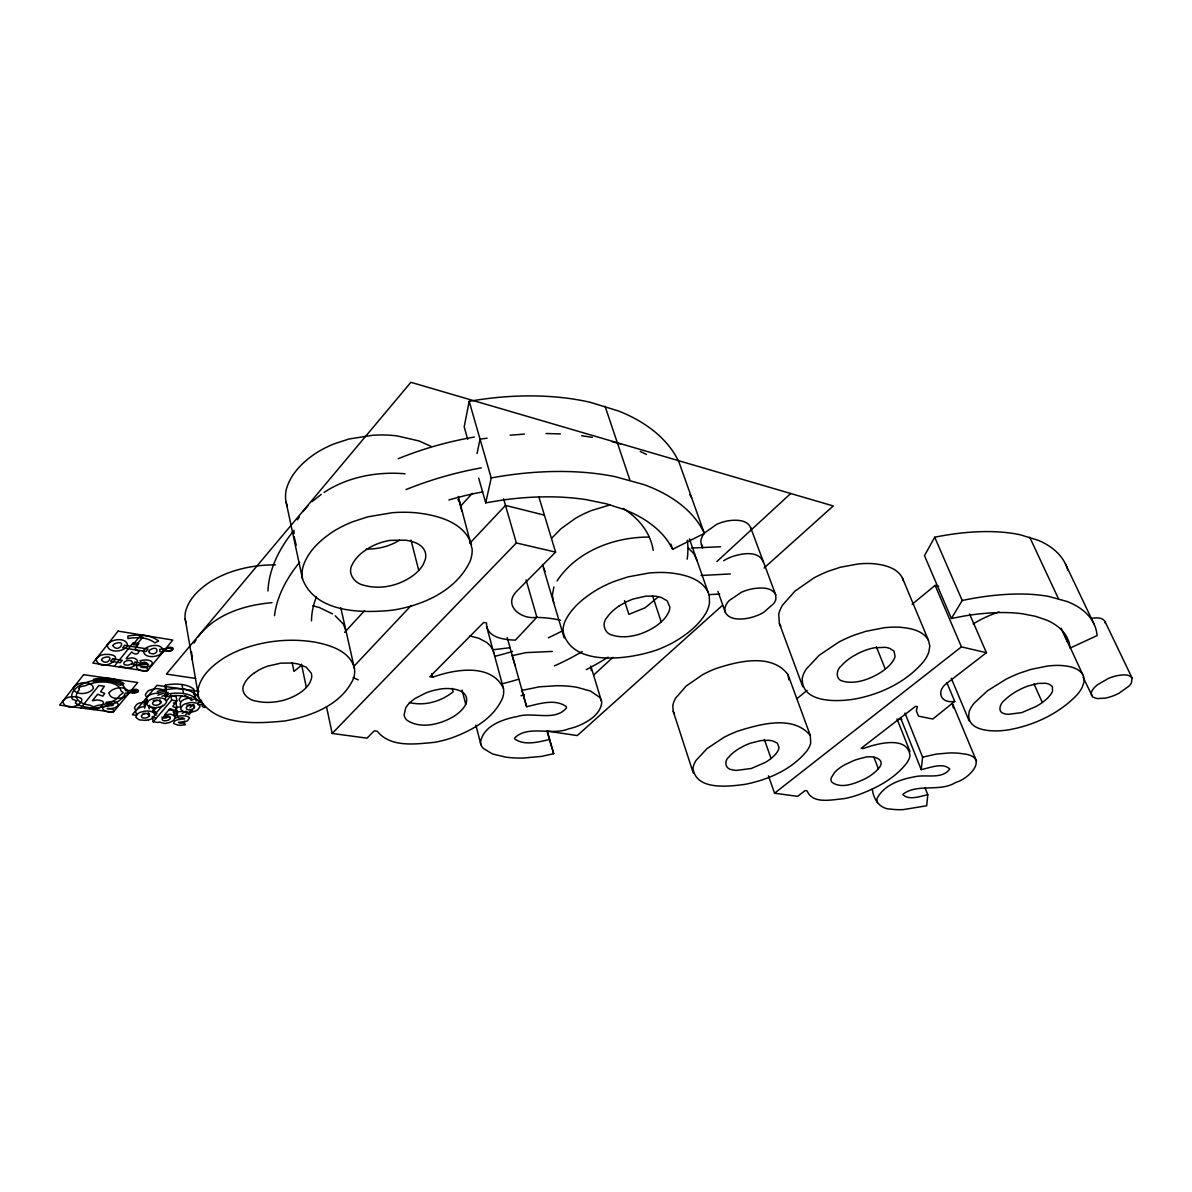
<?xml version="1.0" encoding="UTF-8"?>
<svg xmlns="http://www.w3.org/2000/svg" width="1192" height="1192" viewBox="0 0 1192 1192"><rect width="100%" height="100%" fill="white"/><g stroke="black" fill="none" stroke-linecap="round" stroke-linejoin="round"><path stroke-width="1.5" d="M591.217 670.575L591.262 667.46M953.347 707.959L952.319 703.384M925.126 788.001L927.808 794.766L926.676 805.762L903.119 809.636A72.205 28.623 -21.2 0 1 890.841 809.13C879.711 809.055 873.438 799.355 872.246 788.94M877.461 802.648A32.691 12.903 -20.7 0 1 877.178 798.193C884.241 785.007 900.228 779.344 914.219 776.886C925.454 773.891 942.082 779.941 949.786 768.959C942.455 762.18 929.834 767.931 921.192 769.615L922.608 757.173L904.966 713.084M553.893 586.926L552.358 595.195L553.669 602.556M478.692 478.111L485.71 502.845L502.19 500.118A197.976 106.028 -14.9 0 1 542.181 496.885L549.944 496.84A191.763 102.974 -15 0 1 586.494 499.701L606.415 503.829L624.295 509.58A191.689 102.884 -15 0 1 648.552 522.32L652.575 525.314A198.14 106.177 -14.9 0 1 668.34 541.898L672.675 549.274L704.353 533.405L679.172 462.63A217.361 124.862 -14.7 0 0 664.853 441.263L660.994 437.315A224.513 128.781 -14.5 0 0 647.405 426.214A217.004 124.713 -14.7 0 0 618.678 411.046L590.442 402.345A217.063 124.773 -14.7 0 0 550.197 396.563A224.23 128.483 -14.6 0 0 523.869 395.953L514.914 396.236A217.629 125.086 -14.6 0 0 469.186 401.346L464.18 426.87L467.681 439.237M477.053 453.541L480.048 439.133L487.126 438.209M485.71 502.845L491.223 477.962L469.186 401.346M188.783 714.529L187.487 712.324M173.958 714.246L174.404 712.503A7.748 3.904 -8.9 0 0 172.78 710.432L168.594 709.612M465.729 704.308C471.615 688.678 448.55 686.979 438.209 689.468A31.677 15.764 -13.9 0 0 426.08 692.85L415.487 698.259A35.209 17.508 -14 0 0 409.467 703.071A35.134 17.463 -13.9 0 0 405.608 708.182L404.118 714.842A31.633 15.72 -13.9 0 0 407.172 720.385C420.761 729.176 439.282 724.527 452.483 717.197A38.934 19.4 -13.8 0 0 458.86 712.667L460.633 711.058A40.409 20.145 -13.7 0 0 464.776 706.037L465.729 704.308L462.064 690.064M557.022 580.936C576.66 551.091 614.431 536.862 649.193 537.085M1067.764 570.014A175.924 81.414 -22 0 0 1062.117 558.318A181.363 83.932 -21.9 0 0 1055.084 550.57A175.403 81.19 -22 0 0 1038.247 540.319L1020.263 534.791A175.433 81.235 -22 0 0 993.145 531.677A181.229 83.768 -21.9 0 0 974.654 531.93L968.262 532.377A175.865 81.443 -22 0 0 934.707 537.22L924.485 555.666L951.395 618.484L963.613 616.13A159.296 68.6 -21.6 0 1 992.4 612.837L997.838 612.613A154.29 66.558 -21.7 0 1 1022.647 613.805L1035.535 616.324L1046.576 620.063A154.275 66.514 -21.7 0 1 1060.314 628.765L1062.37 630.866A159.385 68.689 -21.6 0 1 1069.149 642.667L1070.252 648.001L1097.102 635.589A179.471 77.525 -21.7 0 0 1090.635 618.32A185.028 79.924 -21.7 0 0 1083.722 611.004A178.934 77.316 -21.8 0 0 1066.974 601.468L1048.93 596.492A178.964 77.346 -21.7 0 0 1021.559 594.018A184.879 79.76 -21.7 0 0 1002.83 594.629L996.333 595.18A179.411 77.554 -21.7 0 0 962.212 600.5L951.395 618.484M131.701 690.749C130.658 696.426 143.83 690.481 135.814 689.363A3.829 1.967 -8.1 0 0 133.727 689.602L133.102 689.81A3.308 1.699 -8.1 0 0 131.701 690.749L138.257 691.688M193.998 643.099L196.039 640M198.095 636.915C215.126 614.238 244.703 604.955 271.985 602.69M153.187 712.429C156.793 707.422 148.583 707.899 147.018 704.651A9.312 4.723 -8.6 0 1 146.899 703.474L148.925 700.568A8.776 4.455 -8.6 0 1 149.909 699.898A9.491 4.813 -8.6 0 1 151.801 698.959L156.182 697.901A10.564 5.364 -8.6 0 1 159.922 697.856L162.529 698.288A10.266 5.215 -8.6 0 1 165.092 699.406L166.418 701A9.298 4.723 -8.6 0 1 166.507 702.192L164.451 705.068A8.597 4.366 -8.6 0 1 163.483 705.738A9.119 4.634 -8.6 0 1 161.605 706.647L155.422 707.78L148.613 706.647M164.794 699.525L165.807 697.424L164.377 694.876M297.464 519.801L299.341 517.045M303.066 511.517L308.475 505.244M193.864 704.874L190.601 706.916A21.59 10.951 -8.9 0 1 189.975 707.765M175.611 700.673L176.788 707.854L174.762 710.492L170.009 708.584L164.6 714.887L170.784 714.157L174.896 716.198A8.582 4.306 -8.9 0 1 175.135 717.405L175.06 717.837A10.803 5.424 -8.9 0 1 173.645 720.043A10.072 5.036 -8.9 0 1 172.095 721.235L169.458 722.471A7.405 3.71 -8.9 0 1 167.178 723.037C163.915 724.647 159.996 720.981 157.865 722.456L153.157 721.831L152.323 716.452M878.325 768.751C887.891 758.455 870.711 754.73 863.276 757.829A25.598 10.564 -20.3 0 0 853.636 760.615L844.472 764.921A28.384 11.696 -20.3 0 0 834.4 772.684L831.271 777.825A25.553 10.534 -20.3 0 0 831.718 782.041C841.224 789.506 855.32 783.278 864.945 778.883A31.409 12.993 -20.2 0 0 870.875 775.292L872.633 774.01A32.586 13.485 -20.2 0 0 877.118 770.092L878.325 768.751L873.721 756.786M80.847 707.899L98.876 685.475L104.374 686.249L100.62 691.777L104.732 693.461L102.78 696.188L97.684 694.206L92.41 700.732L97.297 699.928L101.722 700.792A8.061 4.083 -7.5 0 1 103.555 702.937L101.737 706.543L97.953 708.614A7.763 3.919 -7.5 0 1 93.05 709.389L86.599 707.586L85.824 708.555M114.328 666.253L133.266 642.712L138.823 643.606L134.86 649.417L138.972 651.249C138.212 655.481 133.385 654.274 131.805 651.95C120.005 664.883 129.958 654.885 135.724 658.982A8.195 4.306 -7.7 0 1 137.527 661.277L135.575 665.062L131.671 667.222A7.897 4.142 -7.7 0 1 126.68 667.997L120.169 666L119.364 667.013M133.504 693.044L136.499 689.423M152.919 711.505L156.376 707.437M165.584 696.575L167.878 693.863M155.929 713.278L162.842 705.143M166.299 701.075L170.918 695.666L176.118 696.396M153.157 721.831L171.648 700.181L170.769 694.772M175.969 695.502L176.863 700.911L172.944 706.051A4.768 2.414 -9 0 0 173.183 706.796L176.788 707.854M189.081 714.589L192.657 710.477M551.628 538.277L561.074 528.667L575.378 518.386A71.46 39.574 -17.7 0 1 591.545 510.504L610.185 504.857M344.607 632.386L364.648 610.572M461.066 505.632L472.33 493.354M526.059 579.819L536.877 617.203L515.421 640.134C504.142 639.746 486.157 637.794 486.515 622.939L483.728 622.403L429.835 676.758L432.711 677.235C454.435 669.263 491.625 662.856 503.456 688.425A66.707 33.272 -13.9 0 1 502.517 698.11C493.503 718.806 471.883 730.517 451.649 737.937A57.171 28.265 -13.9 0 1 434.305 742.363C415.576 744.032 390.514 747.891 377.298 731.247L374.273 730.815L367.002 738.161L332.181 733.452L326.519 706.796M353.845 666.388L411.18 605.521M469.797 543.284L505.483 505.408L544.401 515.123M657.82 597.341L645.036 607.816L628.869 614.342L624.474 600.634M332.181 733.452L516.36 542.956L555.591 552.12L538.873 496.87M555.591 552.12L516.076 591.917C502.875 606.192 522.29 620.227 536.877 617.203M148.627 713.591L147.748 714.321M312.021 501.743L321.274 494.322M301.71 665.091L293.962 671.409L292.204 662.782M593.705 675.03L612.852 657.388M716.839 561.581L790.713 493.503M722.546 605.253L577.256 735.583L547.903 731.188M764.057 568.018L833.253 505.959L410.882 382.304L166.403 674.091L195.756 678.471M797.031 698.631L807.103 690.362M912.118 604.255L935.139 585.376L938.685 586.315M946.91 682.718L954.717 701.373L932.814 719.029L918.525 716.168L916.32 710.804L917.378 706.662L915.56 706.305L861.205 748.293L863.097 748.606C876.329 743.733 907.961 734.942 910.032 755.937A53.878 22.246 -20.3 0 1 906.471 763.387C894.298 778.838 876.15 788.344 857.972 794.945A46.22 18.983 -20.2 0 1 844.204 798.64C832.612 799.474 812.586 804.764 807.118 790.847L805.107 790.579L797.642 796.345L774.532 793.231L768.453 775.813M774.532 793.231L961.437 646.869L986.425 652.709L969.543 613.895M169.13 716.586L165.658 718.076L162.619 717.659A4.112 2.056 -8.9 0 1 161.903 717.018M986.425 652.709L947.268 682.942C935.735 690.853 940.264 703.906 954.717 701.373M203.296 704.621L203.072 704.785A3.472 1.758 -9.5 0 0 202.565 705.277A3.382 1.713 -9.5 0 0 202.416 705.932M173.302 711.967L175.611 710.953A5.424 2.727 -9.1 0 1 176.952 710.73M324.12 492.37C347.766 476.86 377.089 471.391 405.027 473.775M253.777 673.301L258.783 670.098A36.52 18.863 -10.8 0 1 267.559 666.179L280.94 663.139L291.608 663.035A40.945 21.098 -10.7 0 1 298.611 664.168L306.284 667.222L311.246 673.137A36.639 18.938 -10.7 0 1 311.514 678.382L310.188 682.062A43.15 22.305 -10.6 0 1 306.344 687.471A40.573 20.964 -10.6 0 1 300.429 692.522C289.745 699.734 276.559 703.146 263.715 702.252A40.811 21.113 -10.8 0 1 256.772 701.254C248.741 700.36 239.354 692.775 244.211 684.074A42.867 22.097 -10.9 0 1 253.747 673.331M618.842 606.207L624.236 602.973A35.134 18.193 -17.9 0 1 633.175 599.04L645.945 596.119L655.421 596.223A39.381 20.368 -17.8 0 1 661.277 597.52L667.192 600.842L669.83 607.101A35.253 18.297 -17.8 0 1 668.503 612.569L666.239 616.368A41.497 21.56 -17.7 0 1 661.217 621.941A38.978 20.234 -17.8 0 1 654.468 627.096C644.023 633.667 631.477 637.809 619.035 636.543A39.366 20.413 -17.9 0 1 613.18 635.381C604.657 634.084 601.096 623.55 607.16 617.247A41.198 21.277 -18 0 1 618.797 606.236M973.193 623.893L979.824 620.093A58.944 25.986 -23.1 0 1 993.547 613.865L999.015 611.913M399.633 540.17C389.695 546.308 377.953 549.378 366.287 548.946M165.316 685.132L166.791 696.5L165.316 685.132A27.297 13.917 -8.8 0 1 193.909 689.289L195.458 698.259L191.986 700.047A24.078 12.173 -8.9 0 0 166.791 696.486M167.565 715.662L163.677 716.258M553.684 753.687L549.423 739.562C538.471 741.945 524.912 745.924 514.899 739.1L514.646 738.027C527.981 724.602 551.583 735.837 568.569 728.893A34.553 16.673 -16.3 0 0 578.671 725.719C588.356 721.488 599.814 714.693 601.677 703.414A38.487 18.595 -16.2 0 0 599.561 697.231L590.562 691.077L576.958 687.292A92.887 44.253 -15.5 0 0 557.364 685.698L539.305 686.815L521.887 690.436L526.64 706.707C539.022 703.876 555.174 698.363 566.364 706.692L566.483 707.869C555.189 721.831 532.839 711.564 517.507 716.466C502.875 719.163 482.879 725.898 480.48 742.646A39.843 19.027 -15.4 0 0 483.326 748.427L492.579 753.985L505.587 757.114A87.821 42.554 -16 0 0 522.99 758.067L541.66 756.399L553.684 753.687L547.173 730.622M148.538 719.923L150.132 719.417A8.761 4.396 -8.5 0 0 151.935 718.553A8.269 4.157 -8.5 0 0 152.859 717.912L154.811 715.17A8.955 4.5 -8.5 0 0 154.722 714.038L153.425 712.533A9.864 4.947 -8.5 0 0 150.952 711.475L148.449 711.073A10.162 5.096 -8.5 0 0 144.843 711.147L140.641 712.16A9.119 4.574 -8.5 0 0 138.823 713.054A8.433 4.232 -8.5 0 0 137.899 713.695L135.963 716.452A8.925 4.485 -8.5 0 0 136.082 717.569L139.196 719.849L145.975 720.4M922.608 757.173L936.167 754.104L949.458 752.942A76.273 30.009 -20.7 0 1 963.091 753.836C989.479 756.488 970.258 778.302 955.835 782.399C939.788 792.486 917.84 783.055 903.163 794.096L903.029 794.915C909.705 800.577 920.135 796.226 927.808 794.766M157.448 700.285L153.217 700.434M184.313 721.13L184.894 724.676L181.422 725.213A11.845 5.93 -9.2 0 1 177.906 725.094L174.33 723.887A5.379 2.697 -9.2 0 1 173.689 723.112L174.449 721.16L177.072 719.879A5.438 2.712 -9.2 0 1 178.413 719.655L184.596 718.761L182.808 717.942A5.051 2.518 -9.2 0 0 181.08 717.986C175.671 719.998 177.399 710.328 176.073 707.497A7.733 3.904 -9.1 0 1 177.876 707.109L180.856 706.886M176.803 711.952L182.57 711.356M492.46 649.834L510.191 647.688M190.586 705.143L186.786 705.113M145.379 713.367L143.025 713.516M1090.844 618.424C1095.433 617.784 1101.944 616.845 1104.909 621.33L1132.087 678.024L1131.431 682.897A19.892 7.882 -23.7 0 1 1128.794 686.264L1119.124 693.148A19.892 7.882 -23.7 0 1 1113.388 695.77L1111.391 696.486A24.123 9.581 -23.7 0 1 1105.386 698.11L1097.176 698.601L1092.677 696.992L1083.051 677.175M190.094 709.776L190.914 709.642A3.978 2.012 -9.2 0 0 191.689 709.419A4.276 2.16 -9.2 0 0 192.717 708.972A4.992 2.533 -9.2 0 0 194.013 707.988A5.289 2.682 -9.2 0 0 194.505 707.124A4.53 2.295 -9.2 0 0 194.46 706.275A3.859 1.952 -9.3 0 0 192.776 705.247A5.036 2.548 -9.2 0 0 192.121 705.143A3.829 1.937 -9.3 0 0 190.645 705.143M510.131 435.199L524.405 434.082M145.052 706.528L143.263 706.737A8.582 4.321 -8.4 0 0 138.481 708.316L135.516 711.192L136.708 714.529M197.768 704.606L203.31 704.189M197.857 700.509L201.552 700.24M198.17 702.297L201.865 702.028M708.748 594.659L719.61 594.033M701.03 575.483L730.338 573.948M691.449 548.067L720.564 546.741M546.04 433.501L560.344 433.918M898.902 719.357L901.867 719.298M191.942 698.05C187.651 697.782 178.547 699.883 180.513 705.619M158.283 693.252C153.962 692.954 144.619 695.145 146.81 700.956M275.471 564.904C258.738 564.755 241.901 567.541 226.316 573.695A74.232 40.901 -9.9 0 0 210.641 581.547C199.466 588.818 188.47 598.891 185.386 612.36A72.742 40.051 -9.9 0 0 185.967 622.611M552.432 651.428L525.94 652.62L512.217 655.63L515.138 665.628M176.043 703.355L173.361 702.952M581.651 435.721L592.335 437.33M135.992 715.2L132.357 714.723L157.001 685.311L199.019 691.39M171.648 700.181L176.863 700.911M611.973 441.591L620.6 443.99M560.508 620.317L556.888 619.497A90.875 46.279 -15.2 0 0 537.577 617.441M409.333 702.535C424.516 706.29 441.07 701.507 453.124 691.852L452.245 688.395M193.804 693.878L194.594 694.057A10.102 5.141 -9.1 0 1 196.561 694.847L198.319 696.739A9.104 4.649 -9.2 0 1 198.379 697.916M312.766 605.804L319.233 607.458L332.523 613.91M704.353 533.405A222.815 120.064 -15.1 0 0 690.198 512.977L686.339 509.237A230.13 123.819 -14.9 0 0 672.705 498.718A222.442 119.915 -15.1 0 0 643.71 484.548L615.057 476.651A222.502 119.975 -15 0 0 574.097 471.779A229.833 123.536 -15 0 0 547.202 471.689L538.054 472.136A223.083 120.273 -15 0 0 491.223 477.962M469.931 635.992L478.841 638.301L486.56 642.384A59.54 30.709 -13.8 0 1 493.92 653.395M195.354 698.527L199.094 701.194M640.223 451.41L646.526 454.48M431.117 446.389L419.018 440.951L396.996 435.885A89.34 53.789 -11.8 0 0 372.873 435.244L348.958 439.014L333.79 443.99A80.847 48.887 -11.9 0 0 316.208 452.975C303.006 461.706 290.58 473.79 286.289 489.465A79.283 47.904 -11.8 0 0 286.035 501.877L302.545 579.044C315.656 612.941 361.608 613.358 392.257 610.215C423.011 605.476 456.342 590.711 470.184 561.059A81.056 45.981 -12.7 0 0 472.151 549.11L458.294 496.453M335.22 615.787L343.415 624.161L346.127 631.417M194.698 693.774C186.623 687.635 175.567 688.008 166.046 689.661L166.06 691.971M180.588 701.865L179.307 700.33A9.104 4.649 -9.1 0 1 179.232 699.153L181.288 696.292A8.597 4.381 -9.1 0 1 182.257 695.621M164.094 690.719L163.647 690.362A10.236 5.245 -8.5 0 0 161.084 689.229L158.491 688.782A10.534 5.394 -8.5 0 0 154.751 688.827L150.386 689.885A9.461 4.843 -8.5 0 0 148.493 690.809A8.746 4.47 -8.5 0 0 147.525 691.494L145.499 694.4A9.283 4.753 -8.5 0 0 145.618 695.592L146.109 696.426M688.425 548.022L694.057 554.012L697.096 560.851M135.218 709.329L134.726 708.54A8.91 4.5 -8.4 0 1 134.607 707.407L136.529 704.651A8.404 4.247 -8.4 0 1 137.452 703.995A9.089 4.604 -8.4 0 1 139.27 703.116L143.457 702.103A10.132 5.126 -8.4 0 1 146.169 701.984M1082.738 674.478C1078.238 667.595 1069.254 666.194 1061.685 665.523A66.469 27.267 -22.7 0 0 1046.993 666.119L1030.916 669.412L1019.801 673.093A60.077 24.704 -22.8 0 0 1005.765 679.351L987.363 690.883L974.087 703.22A58.929 24.227 -22.8 0 0 969.349 711.028C963.926 733.378 997.704 732.35 1011.725 729.236C1036.027 724.408 1059.554 712.965 1076.883 695.025A58.84 24.123 -22.8 0 0 1082.291 687.218L1084.094 681.63L1083.707 676.683L1069.701 646.362M702.744 546.979L701.015 543.209A25.926 14.021 -20.1 0 1 701.328 538.844L701.909 537.279A24.212 13.097 -20.1 0 1 705.083 532.541L716.794 524.301A24.838 13.44 -20.1 0 1 721.458 522.483A26.85 14.513 -20.1 0 1 728.729 520.725C736.194 519.712 747.101 519.548 750.677 527.669L775.724 594.897L775.903 599.054A23.929 12.099 -20 0 1 773.846 603.465L763.759 612.301A23.929 12.084 -20 0 1 757.054 615.579L754.625 616.458A29.025 14.691 -20 0 1 747.101 618.395C739.74 619.512 729.087 620.019 725.272 612.152L717.912 591.351M184.894 724.676L183.598 722.754L181.72 723.112A4.381 2.19 -9.2 0 1 179.828 723.112L178.457 722.367L184.462 721.577A6.631 3.323 -9.2 0 0 185.922 721.339A4.664 2.339 -9.2 0 0 187.278 720.922L189.558 718.001A5.185 2.593 -9.2 0 0 188.947 717.212L187.338 716.437A11.101 5.543 -9.2 0 0 185.192 715.99A12.59 6.288 -9.2 0 0 182.331 715.811L179.351 716.034A7.748 3.874 -9.2 0 0 177.534 716.437M457.892 499.612L459.62 502.309L461.766 511.219M689.661 494.501L691.613 497.585M928.479 640.387C923.219 630.613 910.971 628.303 900.869 627.32A72.161 32.989 -21.1 0 0 883.913 627.782L865.824 631.313L853.606 635.351A65.292 29.934 -21.2 0 0 838.483 642.294L819.306 655.183L806.254 669.055A64.025 29.338 -21.2 0 0 802.291 677.846C800.86 703.414 837.499 701.969 854.962 699.004C881.037 694.116 906.769 681.809 923.934 661.143A63.876 29.189 -21.3 0 0 928.762 652.352L929.82 646.019L928.479 640.387L902.404 577.956C897.233 568.003 885.105 565.023 874.824 563.831A70.671 34.583 -21.4 0 0 858.091 563.965L840.33 567.258L828.38 571.221A63.936 31.364 -21.4 0 0 813.614 578.105L794.989 591.113L782.444 605.268A62.684 30.754 -21.4 0 0 778.719 614.327L779.404 623.58L802.782 686.726M1132.087 678.024C1129.018 673.659 1122.521 674.895 1117.962 675.521A22.827 9.059 -23.7 0 0 1112.106 677.056A21.113 8.389 -23.7 0 0 1108.158 678.546L1097.236 684.953A20.592 8.18 -23.7 0 0 1093.6 688.514L1092.751 689.661A22.052 8.761 -23.7 0 0 1091.321 692.865L1091.574 695.547M708.048 592.081C700.926 578.18 683.806 574.365 669.561 572.831A80.922 41.839 -17.7 0 0 649.089 573.024L628.02 576.868L614.208 581.428A73.159 37.965 -17.8 0 0 597.594 589.355C584.78 597.043 572.294 606.847 565.41 620.406A71.773 37.235 -17.8 0 0 562.907 630.702C570.61 668.429 631.82 659.161 658.029 649.506A70.149 36.252 -17.9 0 0 673.54 642.324C686.145 635.083 698.229 625.83 705.843 613.224A71.594 37.056 -17.9 0 0 709.508 602.973L709.24 595.523L689.423 538.844M810.337 735.538C793.187 714.544 759.647 724.259 737.446 731.247A59.6 26.09 -19 0 0 723.797 737.431L706.916 748.695L695.904 760.6A58.393 25.553 -19 0 0 692.999 768.05C695.696 790.847 728.729 786.482 745.238 784.321C768.408 779.687 791.89 769.481 807.029 750.736A58.423 25.524 -19.1 0 0 810.694 743.257L810.337 735.538L787.972 674.568C771.686 652.873 737.952 661.307 715.9 668.563A58.438 27.401 -19 0 0 702.565 674.717L686.13 686.1L675.521 698.274A57.246 26.85 -19 0 0 672.795 705.992L673.227 711.341L693.327 773.176M779.404 623.58L780.82 626.232M542.39 564.367L545.131 571.4M1065.469 563.98L1093.854 623.699M1029.724 537.234L1058.421 598.667M1062.802 631.492L1067.406 641.4M1061.103 628.258L1070.252 648.001M1033.986 683.88L1042.3 702.49A32.005 13.172 -22.8 0 1 1036.012 706.528L1021.723 712.622L1007.881 714.366A32.348 13.291 -22.8 0 1 1004.007 713.591C996.855 711.877 1000.386 702.967 1004.782 700.032A33.883 13.857 -22.8 0 1 1016.195 691.524L1020.993 688.961A28.876 11.845 -22.8 0 1 1028.473 685.847L1038.426 683.388L1045.19 683.269A32.363 13.276 -22.7 0 1 1049.034 684.133L1052.372 686.488L1052.566 691.137A28.966 11.905 -22.8 0 1 1050.107 695.279L1047.44 698.199A34.076 14.021 -22.7 0 1 1042.3 702.49M673.227 711.341L674.27 713.74M934.707 537.22L962.212 600.5M935.139 585.376L961.437 646.869M775.724 594.897C771.954 586.866 760.958 587.626 753.567 588.625A27.476 13.902 -20 0 0 746.147 590.457A25.419 12.874 -20 0 0 741.364 592.305L729.28 600.5A24.779 12.546 -20 0 0 725.958 605.134L725.332 606.654A26.537 13.425 -20 0 0 724.93 610.87L725.272 612.152M951.261 678.263L969.245 721.086M953.034 704.785L976.516 761.122M876.329 646.69L885.298 669.144A34.777 15.943 -21.2 0 1 878.772 673.629C869.43 679.008 858.612 683.061 847.676 682.137A35.134 16.092 -21.3 0 1 843.027 681.213C835.249 679.812 836.039 669.904 841.328 665.836A36.773 16.762 -21.3 0 1 846.439 660.919A36.788 16.777 -21.3 0 1 852.995 656.285L858.031 653.469A31.35 14.334 -21.3 0 1 866.122 650.027A26.835 12.293 -21.3 0 1 874.466 647.792L885.045 647.331A35.149 16.062 -21.2 0 1 889.679 648.359L893.985 651.1L895.073 656.39A31.469 14.423 -21.2 0 1 893.002 661.053L890.454 664.331A37.012 16.986 -21.2 0 1 885.298 669.144M900.452 717.524L921.192 769.615M896.995 718.836L910.003 751.616M296.197 545.146L294.126 536.728M902.404 577.956L903.417 580.817M701.373 544.55L702.595 548.007M764.34 739.383L771.06 758.499A31.782 13.917 -19 0 1 765.309 762.418L751.347 768.467L736.567 770.39A31.99 14.006 -19.1 0 1 732.052 769.749C725.302 769.272 723.753 760.898 728.878 756.95A33.659 14.676 -19.1 0 1 738.966 748.68L743.48 746.177A28.653 12.516 -19.1 0 1 750.826 743.078L761.092 740.56L768.542 740.307A32.11 14.021 -19 0 1 773.042 741.037L777.422 743.197L779.017 747.578A28.712 12.561 -19 0 1 777.542 751.526L775.456 754.327A33.778 14.811 -19 0 1 771.06 758.499M670.887 544.088L672.675 549.274M471.51 544.64C464.344 522.17 437.732 515.317 416.902 512.873A91.695 51.882 -12.5 0 0 392.228 512.724L367.717 516.851L352.132 521.962A82.993 47.158 -12.6 0 0 334.013 531.021C320.633 539.648 307.7 551.345 302.947 567.005A81.399 46.22 -12.5 0 0 302.545 579.044M605.074 406.278L629.927 480.182M652.501 595.583L661.217 621.941M763.372 562.252C758.723 549.81 741.066 553.535 731.277 556.932A24.376 12.769 -20 0 0 723.738 560.672M1104.909 621.33L1105.267 623.148M590.845 666.075L601.483 701.209M543.418 568.003L564.174 637.914M503.575 498.837L516.36 542.956M787.972 674.568L788.881 679.798M286.035 501.877L287.346 506.406M546.89 730.607L549.423 739.562M507.181 637.497L526.64 706.707M486.545 626.262L503.456 688.425M354.426 668.414C350.165 650.951 329.931 644.991 314.39 642.041C289.701 638.078 263.954 640.745 240.62 649.729A76.079 39.321 -10.7 0 0 224.528 657.641C213.249 664.808 201.85 674.493 198.379 687.933A74.545 38.502 -10.6 0 0 198.87 697.812C215.29 726.42 256.235 723.812 284.799 720.951C311.455 716.258 341.895 704.755 353.592 678.263A74.455 38.457 -10.8 0 0 354.426 668.414L340.823 607.816M475.876 725.183L480.957 744.732M411.017 540.05L418.75 570.476A44.208 25.121 -12.5 0 1 411.896 576.392C400.274 584.408 385.716 588.461 371.636 586.837A44.611 25.36 -12.7 0 1 364.305 585.361C354.769 583.752 346.678 573.263 352.549 564.025A46.622 26.388 -12.8 0 1 363.873 551.3L369.595 547.56A39.783 22.573 -12.7 0 1 379.414 543.105A34.091 19.385 -12.7 0 1 390.305 540.363L405.548 540.185A44.625 25.27 -12.6 0 1 412.909 541.838C418.496 543.448 424.233 547.188 425.514 553.237A39.977 22.723 -12.6 0 1 425.231 559.614L423.428 564.039A47.084 26.76 -12.4 0 1 418.75 570.476M431.817 673.674L432.711 677.235M750.677 527.669L751.094 530.514M301.516 664.212L306.344 687.471M185.177 618.678L198.11 694.027M193.402 704.412L194.013 707.988M182.004 684.521L183.508 693.55M159.922 699.734L160.503 703.355A5.081 2.578 -8.6 0 1 159.206 704.353A4.366 2.22 -8.6 0 1 158.163 704.8A4.053 2.056 -8.6 0 1 157.389 705.023L156.554 705.157A3.934 1.997 -8.6 0 1 154.99 705.157A5.111 2.593 -8.6 0 1 154.319 705.068A3.934 1.997 -8.6 0 1 153.276 704.725L152.487 703.206A5.394 2.742 -8.6 0 1 153.932 701.492A4.589 2.339 -8.6 0 1 155.288 700.836A3.904 1.982 -8.6 0 1 156.495 700.524A4.023 2.041 -8.6 0 1 157.15 700.434A3.934 1.997 -8.6 0 1 158.491 700.464A5.126 2.593 -8.6 0 1 159.162 700.553M170.292 717.584L170.277 718.195A5.141 2.578 -8.9 0 1 168.877 719.804L168.594 719.983A4.098 2.056 -8.9 0 1 167.625 720.415L166.09 720.758A3.77 1.892 -8.9 0 1 164.615 720.758A4.694 2.354 -8.9 0 1 163.989 720.683A3.71 1.863 -8.9 0 1 162.797 720.221A4.112 2.056 -8.9 0 1 162.246 719.521A4.44 2.22 -8.9 0 1 162.186 719.119A4.798 2.399 -8.9 0 1 162.261 718.702A4.574 2.295 -8.9 0 1 163.587 717.301A4.798 2.399 -8.9 0 1 164.228 716.958A4.44 2.22 -8.9 0 1 164.928 716.69M148.493 712.682L149.045 716.288A4.902 2.458 -8.5 0 1 148.106 717.077L147.167 717.554A3.889 1.952 -8.5 0 1 146.065 717.882L145.26 718.016A3.785 1.907 -8.5 0 1 143.755 718.031A4.902 2.458 -8.5 0 1 143.114 717.942A3.785 1.892 -8.5 0 1 142.116 717.614L141.326 716.183A5.2 2.607 -8.5 0 1 142.697 714.544A4.425 2.22 -8.5 0 1 144.008 713.919A3.74 1.877 -8.5 0 1 145.171 713.621A3.874 1.952 -8.5 0 1 145.796 713.531A3.77 1.892 -8.5 0 1 147.093 713.546A4.917 2.473 -8.5 0 1 147.734 713.65M191.525 651.8L192.344 659.742M294.022 530.291L294.066 533.509M267.976 591.008A209.792 117.77 -14.7 0 1 293.023 531.543M398.232 458.682A209.792 117.77 -14.7 0 1 474.356 437.032M687.322 540.17A211.878 115.937 -14.8 0 1 687.188 559.152M608.144 657.15A211.878 115.937 -14.8 0 1 586.24 669.68M524.54 694.712A211.878 115.937 -14.8 0 1 521.023 695.77M274.503 615.668A211.878 115.937 -14.8 0 1 299.609 562.296M406.025 489.554A211.878 115.937 -14.8 0 1 481.3 467.86M582.203 651.577A175.239 95.747 -14.8 0 1 554.384 665.896M518.639 679.231A175.239 95.747 -14.8 0 1 502.681 683.642M358.27 679.872A175.239 95.747 -14.8 0 1 353.13 677.563M311.514 620.853A175.239 95.747 -14.8 0 1 316.387 596.968M448.892 499.984A175.239 95.747 -14.8 0 1 482.715 491.909M623.252 508.433A175.239 95.747 -14.8 0 1 653.201 550.317M563.131 630.464A173.525 97.267 -14.7 0 1 548.365 637.765M512.62 651.383A173.525 97.267 -14.7 0 1 495.216 656.226M191.316 710.849A26.075 13.216 -8.9 0 1 185.49 714.485M178.368 717.152A26.075 13.216 -8.9 0 1 174.673 718.031M155.601 717.971A26.075 13.216 -8.9 0 1 152.457 716.988M144.649 708.182A26.075 13.216 -8.9 0 1 147.033 702.461M157.851 695.189A26.075 13.216 -8.9 0 1 168.132 692.358M194.177 697.32A26.075 13.216 -8.9 0 1 196.188 701.105M144.083 704.561A26.045 13.246 -8.8 0 1 146.482 698.825M157.284 691.554A26.045 13.246 -8.8 0 1 164.913 689.229M193.566 693.729A26.045 13.246 -8.8 0 1 194.52 694.936M195.19 696.202A26.045 13.246 -8.8 0 1 195.577 697.529M186.22 711.102A21.59 10.951 -8.9 0 1 182.182 713.323M177.414 715.066A21.59 10.951 -8.9 0 1 174.077 715.885M156.107 715.23A21.59 10.951 -8.9 0 1 154.483 714.574M149.194 708.823A21.59 10.951 -8.9 0 1 149.715 705.187M161.933 696.277A21.59 10.951 -8.9 0 1 167.521 694.817M184.73 695.517A21.59 10.951 -8.9 0 1 186.757 696.337M187.666 696.828A21.59 10.951 -8.9 0 1 191.331 700.434M176.833 711.49A21.575 10.966 -8.8 0 1 173.496 712.309M155.541 711.639A21.575 10.966 -8.8 0 1 152.487 710.208M166.776 694.191A27.371 13.857 -8.9 0 1 195.428 698.259M165.33 687.426A24.004 12.233 -8.8 0 1 166.269 687.248M202.342 705.843A3.472 1.758 -9.5 0 0 202.521 706.498A3.695 1.877 -9.5 0 0 202.983 706.916L203.191 707.035A3.382 1.713 -9.5 0 0 203.981 707.288A3.859 1.952 -9.5 0 0 204.92 707.392A3.367 1.699 -9.5 0 0 205.575 707.377M190.064 709.776A3.978 2.012 -9.2 0 1 188.5 709.776A5.021 2.533 -9.3 0 1 187.904 709.687A3.859 1.952 -9.2 0 1 186.921 709.344L186.175 707.854A5.304 2.682 -9.3 0 1 187.636 706.171A4.515 2.28 -9.3 0 1 188.977 705.515A3.829 1.937 -9.3 0 1 190.169 705.217M160.503 703.355A5.394 2.742 -8.6 0 0 160.98 702.461A4.604 2.339 -8.6 0 0 160.905 701.611M158.923 700.524A3.904 1.982 -8.6 0 1 160.696 701.581M164.928 716.69A4.112 2.056 -8.9 0 1 166.493 716.332A3.576 1.788 -8.9 0 1 167.744 716.317L168.579 716.422A3.576 1.788 -8.9 0 1 169.547 716.75A3.844 1.922 -8.9 0 1 169.964 717.048M169.666 717.003A3.576 1.788 -8.9 0 1 169.979 717.524M148.449 719.849A8.955 4.5 -8.5 0 1 145.901 720.311M149.045 716.288A5.185 2.607 -8.5 0 0 149.507 715.453A4.425 2.22 -8.5 0 0 149.432 714.634M147.495 713.606A3.74 1.877 -8.5 0 1 148.478 713.933M148.955 714.246A3.74 1.877 -8.5 0 1 149.224 714.604M148.657 713.963A3.874 1.952 -8.5 0 1 149.089 714.276M144.411 705.694A26.06 13.231 -8.8 0 1 147.421 699.883M158.298 693.088A26.06 13.231 -8.8 0 1 164.556 691.196M177.817 713.069A21.59 10.951 -8.8 0 1 174.3 713.993M157.046 713.829A21.59 10.951 -8.8 0 1 154.498 712.905M76.631 700.807L75.319 702.893A27.088 13.827 -7.4 0 0 103.704 706.841A27.088 13.827 -7.4 0 0 125.234 693.103L134.86 692.418L135.158 690.034L125.503 690.719A27.088 13.827 -7.4 0 0 95.226 680.17A27.088 13.827 -7.4 0 0 72.354 699.272L76.631 700.807M78.985 688.529L79.387 689.736A22.439 11.458 -7.4 0 0 90.13 705.187L93.453 706.871L97.878 705.306A22.439 11.458 -7.4 0 0 119.781 695.353L123.253 692.775L120.884 690.749A22.439 11.458 -7.4 0 0 107.936 682.331A22.439 11.458 -7.4 0 0 85.332 685.728L80.386 686.756A5.602 2.861 -7.1 0 0 78.985 688.529M101.544 659.832C107.131 667.997 116.294 652.739 102.959 658.058A5.483 2.891 -7.2 0 0 101.544 659.832M112.972 645.721C118.693 654.348 128.378 638.301 114.447 643.859A5.692 3.04 -7.3 0 0 112.972 645.721M148.955 651.413L148.925 651.89A4.112 2.175 -8 0 0 149.805 653.067C158.476 656.971 159.847 644.321 150.46 649.58A5.588 2.965 -8.1 0 0 148.955 651.413M107.369 708.54L112.778 708.972L114.253 710.983C105.671 714.917 95.852 705.828 109.515 705.619C117.054 706.364 111.571 702.118 107.548 704.502L106.043 702.386C121.942 698.706 121.897 709.568 107.369 708.54M62.684 701.462C67.318 716.839 97.923 695.234 70.552 696.873A8.925 4.515 -7 0 0 65.634 698.497L62.684 701.462M73.353 687.978C74.425 696.113 89.802 694.504 93.393 688.35C92.484 680.036 76.884 681.75 73.353 687.978M141.222 667.252L146.705 667.773L148.151 669.904C139.166 673.957 129.69 664.197 143.487 664.182C151.086 665.136 145.588 660.442 141.535 662.976L140.06 660.711C156.45 657.06 155.824 668.503 141.222 667.252M96.075 659.236C100.277 675.521 132.118 653.082 104.181 654.468A9.089 4.783 -7.2 0 0 99.145 656.136L96.075 659.236M107.28 645.066C107.965 653.663 124.028 652.143 127.604 645.692C127.097 636.93 110.796 638.525 107.28 645.066M109.083 692.969C109.947 701.03 125.145 699.272 128.647 693.297C127.946 685.087 112.54 686.935 109.083 692.969M180.767 707.869L180.707 708.122A9.134 4.619 -9.2 0 0 180.782 709.285C183.866 713.546 190.571 712.622 194.996 711.222A8.955 4.53 -9.3 0 0 196.859 710.328A8.448 4.276 -9.3 0 0 197.827 709.672L199.913 706.841A9.134 4.619 -9.3 0 0 199.854 705.664L198.095 703.787A10.132 5.126 -9.2 0 0 196.129 703.012L193.596 702.58A10.385 5.245 -9.2 0 0 189.93 702.639L185.624 703.682A9.312 4.708 -9.2 0 0 183.747 704.606A8.612 4.366 -9.2 0 0 182.778 705.277L180.767 707.869M143.412 650.787C143.904 659.28 159.758 657.626 163.259 651.368C162.946 642.697 146.854 644.44 143.412 650.787M166.18 649.089C166.418 654.602 178.323 648.359 170.65 647.271A3.904 2.071 -8.3 0 0 168.519 647.509L167.878 647.718A3.367 1.788 -8.3 0 0 166.418 648.686L166.18 649.089M83.649 674.687L59.6 705.128L113.255 712.205L137.751 682.524L83.649 674.687M118.097 631.104L92.827 663.08L147.093 671.2L172.795 640.044L118.097 631.104M112.629 658.818L110.662 661.277L120.258 662.737L122.24 660.293L112.629 658.818M124.624 645.334L122.627 647.837L146.035 651.517L148.046 649.044L124.624 645.334M139.658 636.409L133.102 644.574L136.305 645.081L142.876 636.93L139.658 636.409M134.934 662.216L132.953 664.659L146.556 666.715L148.553 664.302L134.934 662.216M131.507 663.884L128.036 665.285L124.787 664.793A4.366 2.295 -7.7 0 1 123.849 663.646L123.849 663.184A4.813 2.533 -7.7 0 1 125.264 661.426L125.935 661.083A4.366 2.295 -7.7 0 1 128.319 660.428L130.941 660.651L132.431 662.067A5.483 2.876 -7.6 0 1 131.507 663.884M158.521 640.998L154.886 642.905C147.391 636.975 136.961 637.035 127.976 638.569L127.887 636.036C138.123 634.293 149.983 634.263 158.521 640.998M123.715 683.582L120.183 685.415C112.584 679.887 102.423 680.081 93.557 681.63L93.408 679.231C103.495 677.488 115.073 677.294 123.715 683.582M171.335 647.867L159.743 649.327L159.951 651.8L171.514 650.355L171.335 647.867"/></g></svg>
